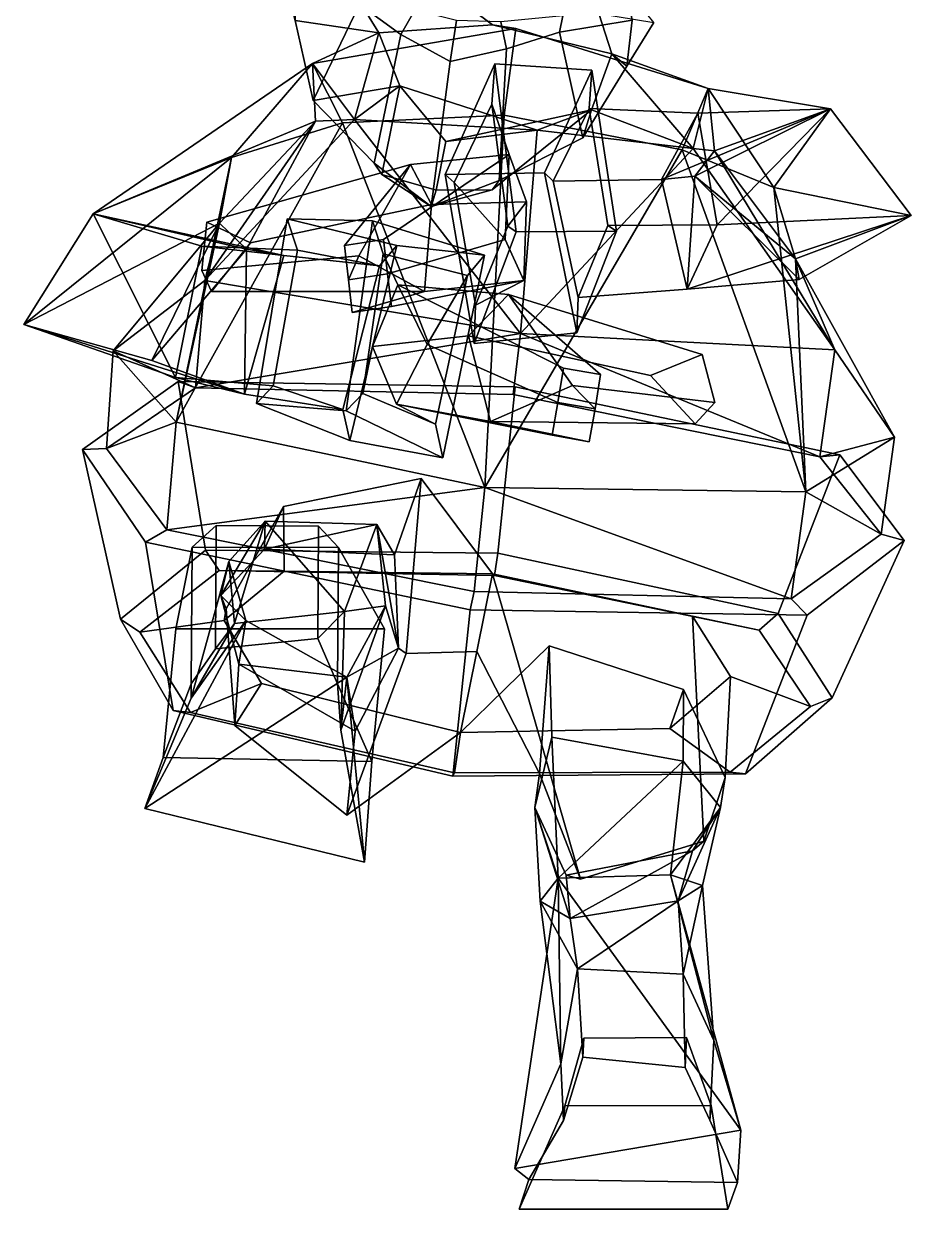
# Model space of a CAD drawing. Extents: x -148 to 138, y -224 to 356.
# Drawn here: x -148.2 to 137.6, y -223.7 to 157.9 of the extents above; entities that cross this region are included whole.
import ezdxf

# ---------------------------------------------------------------- set-up
doc = ezdxf.new("R2010")
doc.units = 0

msp = doc.modelspace()

# ---------------------------------------------------------------- linework, layer by layer
for points in [[(-60.81205, 158.90509, 17.06875), (-64.736313, 174.652954, 8.732889), (-44.58968, 172.403778, -23.645706), (-33.799324, 154.911133, 9.060024)], [(-40.082191, 164.041046, 63.047962), (-60.436687, 173.89386, 45.394432), (-60.81205, 158.90509, 17.06875), (-55.012844, 133.142517, 40.285561)], [(-33.799324, 154.911133, 9.060024), (-44.58968, 172.403778, -23.645706), (-4.036666, 162.558533, -32.054981), (2.703674, 157.522858, -9.695457)], [(-26.732872, 154.434692, 86.109535), (-22.292599, 162.254944, 81.962471), (-40.304497, 169.486786, 70.943665), (-40.082191, 164.041046, 63.047962)], [(45.651665, 169.486267, 43.263794), (25.435961, 160.429016, 73.296356), (24.305563, 155.169647, 65.352242), (47.75111, 158.987671, 49.266209)], [(46.0504, 144.181488, 20.893099), (54.656898, 158.202881, 13.005684), (45.651665, 169.486267, 43.263794), (47.75111, 158.987671, 49.266209)], [(-35.380375, 112.999847, 78.323006), (-26.732872, 154.434692, 86.109535), (-40.082191, 164.041046, 63.047962), (-55.012844, 133.142517, 40.285561)], [(-10.905525, 145.695557, 94.956917), (-8.857759, 158.878906, 88.492287), (-22.292599, 162.254944, 81.962471), (-26.732872, 154.434692, 86.109535)], [(41.234489, 148.178162, 9.288845), (2.703674, 157.522858, -9.695457), (-4.036666, 162.558533, -32.054981), (36.974548, 161.165771, -20.726723)], [(7.274107, 149.749146, 87.326561), (24.305563, 155.169647, 65.352242), (25.435961, 160.429016, 73.296356), (5.413315, 158.437622, 82.954002)], [(46.0504, 144.181488, 20.893099), (41.234489, 148.178162, 9.288845), (36.974548, 161.165771, -20.726723), (54.656898, 158.202881, 13.005684)], [(-55.012844, 133.142517, 40.285561), (-60.81205, 158.90509, 17.06875), (-33.799324, 154.911133, 9.060024), (-27.080132, 137.843109, 33.744133)], [(10.222634, 156.316589, -14.535347), (-55.264736, 145.060059, -14.073985), (-33.799324, 154.911133, 9.060024), (2.703674, 157.522858, -9.695457)], [(-10.905525, 145.695557, 94.956917), (7.274107, 149.749146, 87.326561), (5.413315, 158.437622, 82.954002), (-8.857759, 158.878906, 88.492287)], [(2.703674, 157.522858, -9.695457), (41.234489, 148.178162, 9.288845), (72.181007, 136.975403, -18.461613), (10.222634, 156.316589, -14.535347)], [(24.305563, 155.169647, 65.352242), (31.894648, 121.168335, 43.395767), (46.0504, 144.181488, 20.893099), (47.75111, 158.987671, 49.266209)], [(10.222634, 156.316589, -14.535347), (6.465333, 128.42395, -60.121853), (-45.526836, 125.962219, -53.141602), (-55.264736, 145.060059, -14.073985)], [(-55.264736, 145.060059, -14.073985), (-41.639805, 127.011719, 42.033531), (-33.799324, 154.911133, 9.060024)], [(-41.639805, 127.011719, 42.033531), (-27.080132, 137.843109, 33.744133), (-33.799324, 154.911133, 9.060024)], [(-16.987614, 99.043411, 85.2976), (-10.905525, 145.695557, 94.956917), (-26.732872, 154.434692, 86.109535), (-35.380375, 112.999847, 78.323006)], [(4.933279, 107.445374, 79.765732), (31.894648, 121.168335, 43.395767), (24.305563, 155.169647, 65.352242), (7.274107, 149.749146, 87.326561)], [(10.222634, 156.316589, -14.535347), (72.181007, 136.975403, -18.461613), (63.781525, 117.299011, -55.381123), (6.465333, 128.42395, -60.121853)], [(-16.987614, 99.043411, 85.2976), (4.933279, 107.445374, 79.765732), (7.274107, 149.749146, 87.326561), (-10.905525, 145.695557, 94.956917)], [(-54.267651, 126.492493, 24.697763), (-55.264736, 145.060059, -14.073985), (-125.854202, 96.620911, 77.531029)], [(-81.329613, 114.770782, -37.926846), (-125.854202, 96.620911, 77.531029), (-55.264736, 145.060059, -14.073985)], [(-81.329613, 114.770782, -37.926846), (-55.264736, 145.060059, -14.073985), (-45.526836, 125.962219, -53.141602)], [(-54.267651, 126.492493, 24.697763), (-41.639805, 127.011719, 42.033531), (-55.264736, 145.060059, -14.073985)], [(31.894648, 121.168335, 43.395767), (34.594418, 130.173157, 34.004799), (41.234489, 148.178162, 9.288845), (46.0504, 144.181488, 20.893099)], [(67.360474, 117.652344, 39.614044), (41.234489, 148.178162, 9.288845), (34.594418, 130.173157, 34.004799)], [(72.181007, 136.975403, -18.461613), (41.234489, 148.178162, 9.288845), (67.360474, 117.652344, 39.614044)], [(19.476866, 109.89151, 70.654015), (-12.462512, 109.38559, 79.422249), (3.468995, 144.923798, 141.137238), (34.756882, 142.939209, 132.976761)], [(-12.462512, 109.38559, 79.422249), (-9.641749, 106.799042, 90.729515), (2.539871, 131.957855, 137.098312), (3.468995, 144.923798, 141.137238)], [(10.372623, 90.849121, 171.013962), (3.468995, 144.923798, 141.137238), (2.539871, 131.957855, 137.098312), (7.657595, 92.756256, 160.117188)], [(10.372623, 90.849121, 171.013962), (42.685089, 91.052185, 163.742203), (34.756882, 142.939209, 132.976761), (3.468995, 144.923798, 141.137238)], [(19.476866, 109.89151, 70.654015), (34.756882, 142.939209, 132.976761), (33.850861, 130.579559, 129.044662), (22.345488, 107.220306, 82.152275)], [(42.685089, 91.052185, 163.742203), (39.927475, 92.948105, 152.67363), (33.850861, 130.579559, 129.044662), (34.756882, 142.939209, 132.976761)], [(-35.380375, 112.999847, 78.323006), (-55.012844, 133.142517, 40.285561), (-27.080132, 137.843109, 33.744133), (-32.888008, 109.33429, 62.840595)], [(17.104191, 123.589539, 44.000294), (-27.080132, 137.843109, 33.744133), (-41.639805, 127.011719, 42.033531)], [(-32.888008, 109.33429, 62.840595), (-27.080132, 137.843109, 33.744133), (-12.250611, 119.91507, 33.288296), (-15.356284, 104.241119, 59.72488)], [(-12.250611, 119.91507, 33.288296), (-27.080132, 137.843109, 33.744133), (17.104191, 123.589539, 44.000294)], [(93.406044, 105.130005, -37.973835), (63.781525, 117.299011, -55.381123), (72.181007, 136.975403, -18.461613)], [(74.276222, 116.976501, 21.945024), (72.181007, 136.975403, -18.461613), (67.360474, 117.652344, 39.614044)], [(74.276222, 116.976501, 21.945024), (111.56752, 130.482544, 89.08181), (72.181007, 136.975403, -18.461613)], [(93.406044, 105.130005, -37.973835), (72.181007, 136.975403, -18.461613), (111.56752, 130.482544, 89.08181)], [(2.636041, 104.439758, 64.111916), (-15.356284, 104.241119, 59.72488), (-12.250611, 119.91507, 33.288296), (34.594418, 130.173157, 34.004799)], [(-12.250611, 119.91507, 33.288296), (17.104191, 123.589539, 44.000294), (34.594418, 130.173157, 34.004799)], [(6.81936, 88.39032, 99.658928), (8.136822, 115.725189, 121.865112), (2.539871, 131.957855, 137.098312), (-9.641749, 106.799042, 90.729515)], [(13.679529, 100.543915, 146.449829), (7.657595, 92.756256, 160.117188), (2.539871, 131.957855, 137.098312), (8.136822, 115.725189, 121.865112)], [(4.933279, 107.445374, 79.765732), (2.636041, 104.439758, 64.111916), (34.594418, 130.173157, 34.004799), (31.894648, 121.168335, 43.395767)], [(17.104191, 123.589539, 44.000294), (67.360474, 117.652344, 39.614044), (34.594418, 130.173157, 34.004799)], [(68.835182, 129.03949, 120.046204), (57.230221, 107.679688, 72.798065), (22.345488, 107.220306, 82.152275), (33.850861, 130.579559, 129.044662)], [(39.927475, 92.948105, 152.67363), (75.120461, 93.157272, 144.555801), (68.835182, 129.03949, 120.046204), (33.850861, 130.579559, 129.044662)], [(57.230221, 107.679688, 72.798065), (111.56752, 130.482544, 89.08181), (67.901772, 108.758789, 68.589378)], [(57.230221, 107.679688, 72.798065), (68.835182, 129.03949, 120.046204), (111.56752, 130.482544, 89.08181)], [(74.276222, 116.976501, 21.945024), (67.901772, 108.758789, 68.589378), (111.56752, 130.482544, 89.08181)], [(75.120461, 93.157272, 144.555801), (111.56752, 130.482544, 89.08181), (68.835182, 129.03949, 120.046204)], [(75.120461, 93.157272, 144.555801), (137.625641, 96.100021, 95.017036), (111.56752, 130.482544, 89.08181)], [(93.406044, 105.130005, -37.973835), (111.56752, 130.482544, 89.08181), (137.625641, 96.100021, 95.017036)], [(-54.267651, 126.492493, 24.697763), (-125.854202, 96.620911, 77.531029), (-76.4161, 85.351746, 62.057743)], [(-99.091904, 29.647186, -64.675209), (-45.526836, 125.962219, -53.141602), (0.284783, 8.6203, -100.45092)], [(-99.091904, 29.647186, -64.675209), (-81.329613, 114.770782, -37.926846), (-45.526836, 125.962219, -53.141602)], [(11.824178, 58.180252, 112.064293), (-41.639805, 127.011719, 42.033531), (-89.852264, 75.245407, 82.604057)], [(-89.852264, 75.245407, 82.604057), (-41.639805, 127.011719, 42.033531), (-54.267651, 126.492493, 24.697763)], [(-89.852264, 75.245407, 82.604057), (-54.267651, 126.492493, 24.697763), (-85.160805, 93.704803, -3.899301)], [(-85.160805, 93.704803, -3.899301), (-54.267651, 126.492493, 24.697763), (-76.4161, 85.351746, 62.057743)], [(0.284783, 8.6203, -100.45092), (-45.526836, 125.962219, -53.141602), (6.465333, 128.42395, -60.121853)], [(11.824178, 58.180252, 112.064293), (17.104191, 123.589539, 44.000294), (-41.639805, 127.011719, 42.033531)], [(0.284783, 8.6203, -100.45092), (6.465333, 128.42395, -60.121853), (63.781525, 117.299011, -55.381123)], [(11.824178, 58.180252, 112.064293), (67.360474, 117.652344, 39.614044), (17.104191, 123.589539, 44.000294)], [(-81.329613, 114.770782, -37.926846), (-148.21788, 61.094925, 65.658386), (-125.854202, 96.620911, 77.531029)], [(-85.160805, 93.704803, -3.899301), (-148.21788, 61.094925, 65.658386), (-81.329613, 114.770782, -37.926846)], [(-99.091904, 29.647186, -64.675209), (-85.160805, 93.704803, -3.899301), (-81.329613, 114.770782, -37.926846)], [(-44.930317, 86.455414, 82.648544), (-23.650269, 112.568115, 131.390884), (8.136822, 115.725189, 121.865112), (-32.359127, 88.38829, 80.262932)], [(-31.06559, 77.350861, 82.64518), (-32.359127, 88.38829, 80.262932), (8.136822, 115.725189, 121.865112), (6.81936, 88.39032, 99.658928)], [(-16.883066, 99.632507, 164.652557), (13.679529, 100.543915, 146.449829), (8.136822, 115.725189, 121.865112), (-23.650269, 112.568115, 131.390884)], [(103.709641, 7.252228, -70.464508), (0.284783, 8.6203, -100.45092), (63.781525, 117.299011, -55.381123)], [(11.824178, 58.180252, 112.064293), (112.949287, 52.850464, 76.814758), (67.360474, 117.652344, 39.614044)], [(103.709641, 7.252228, -70.464508), (63.781525, 117.299011, -55.381123), (93.406044, 105.130005, -37.973835)], [(112.949287, 52.850464, 76.814758), (74.276222, 116.976501, 21.945024), (67.360474, 117.652344, 39.614044)], [(100.296761, 82.236572, -2.324356), (67.901772, 108.758789, 68.589378), (74.276222, 116.976501, 21.945024)], [(112.949287, 52.850464, 76.814758), (100.296761, 82.236572, -2.324356), (74.276222, 116.976501, 21.945024)], [(-90.808563, 78.405548, 127.465683), (-89.277107, 93.957581, 142.233246), (-23.650269, 112.568115, 131.390884), (-40.322571, 83.127716, 106.733299)], [(-75.194992, 87.301117, 157.495621), (-16.883066, 99.632507, 164.652557), (-23.650269, 112.568115, 131.390884), (-89.277107, 93.957581, 142.233246)], [(-43.672359, 75.384247, 84.91497), (-40.322571, 83.127716, 106.733299), (-23.650269, 112.568115, 131.390884), (-44.930317, 86.455414, 82.648544)], [(-16.987614, 99.043411, 85.2976), (-35.380375, 112.999847, 78.323006), (-32.888008, 109.33429, 62.840595)], [(-16.987614, 99.043411, 85.2976), (-32.888008, 109.33429, 62.840595), (-15.356284, 104.241119, 59.72488)], [(-16.987614, 99.043411, 85.2976), (2.636041, 104.439758, 64.111916), (4.933279, 107.445374, 79.765732)], [(29.943827, 58.380386, 111.657761), (-3.191011, 54.947479, 119.270439), (-12.462512, 109.38559, 79.422249), (19.476866, 109.89151, 70.654015)], [(-3.191011, 54.947479, 119.270439), (-2.757618, 67.261322, 121.297096), (-9.641749, 106.799042, 90.729515), (-12.462512, 109.38559, 79.422249)], [(29.943827, 58.380386, 111.657761), (19.476866, 109.89151, 70.654015), (22.345488, 107.220306, 82.152275), (30.341619, 69.783707, 113.520271)], [(57.230221, 107.679688, 72.798065), (65.486046, 72.461975, 105.262947), (30.341619, 69.783707, 113.520271), (22.345488, 107.220306, 82.152275)], [(65.486046, 72.461975, 105.262947), (57.230221, 107.679688, 72.798065), (67.901772, 108.758789, 68.589378)], [(65.486046, 72.461975, 105.262947), (67.901772, 108.758789, 68.589378), (101.55526, 75.516266, 77.738365)], [(101.55526, 75.516266, 77.738365), (67.901772, 108.758789, 68.589378), (100.296761, 82.236572, -2.324356)], [(-16.987614, 99.043411, 85.2976), (-15.356284, 104.241119, 59.72488), (2.636041, 104.439758, 64.111916)], [(12.863296, 75.168655, 129.024673), (6.81936, 88.39032, 99.658928), (-9.641749, 106.799042, 90.729515), (-2.757618, 67.261322, 121.297096)], [(103.709641, 7.252228, -70.464508), (93.406044, 105.130005, -37.973835), (100.296761, 82.236572, -2.324356)], [(100.296761, 82.236572, -2.324356), (93.406044, 105.130005, -37.973835), (137.625641, 96.100021, 95.017036)], [(-87.715797, 71.712738, 145.349365), (-19.1817, 71.717499, 137.484634), (-16.883066, 99.632507, 164.652557), (-75.194992, 87.301117, 157.495621)], [(-19.1817, 71.717499, 137.484634), (12.863296, 75.168655, 129.024673), (13.679529, 100.543915, 146.449829), (-16.883066, 99.632507, 164.652557)], [(12.863296, 75.168655, 129.024673), (-2.757618, 67.261322, 121.297096), (7.657595, 92.756256, 160.117188), (13.679529, 100.543915, 146.449829)], [(-99.322441, 43.949646, 124.059807), (-125.854202, 96.620911, 77.531029), (-148.21788, 61.094925, 65.658386)], [(-64.442421, 83.217361, 70.008278), (-76.4161, 85.351746, 62.057743), (-125.854202, 96.620911, 77.531029)], [(-64.442421, 83.217361, 70.008278), (-125.854202, 96.620911, 77.531029), (-90.824631, 86.270599, 116.029579)], [(-99.322441, 43.949646, 124.059807), (-90.824631, 86.270599, 116.029579), (-125.854202, 96.620911, 77.531029)], [(65.486046, 72.461975, 105.262947), (101.55526, 75.516266, 77.738365), (137.625641, 96.100021, 95.017036)], [(65.486046, 72.461975, 105.262947), (137.625641, 96.100021, 95.017036), (75.120461, 93.157272, 144.555801)], [(101.55526, 75.516266, 77.738365), (100.296761, 82.236572, -2.324356), (137.625641, 96.100021, 95.017036)], [(-106.981339, 49.431198, 51.700264), (-148.21788, 61.094925, 65.658386), (-85.160805, 93.704803, -3.899301)], [(-89.852264, 75.245407, 82.604057), (-85.160805, 93.704803, -3.899301), (-119.431511, 52.599152, 1.437568)], [(-119.431511, 52.599152, 1.437568), (-85.160805, 93.704803, -3.899301), (-99.091904, 29.647186, -64.675209)], [(-106.981339, 49.431198, 51.700264), (-85.160805, 93.704803, -3.899301), (-76.4161, 85.351746, 62.057743)], [(-87.715797, 71.712738, 145.349365), (-75.194992, 87.301117, 157.495621), (-89.277107, 93.957581, 142.233246), (-90.808563, 78.405548, 127.465683)], [(-44.367317, 33.216812, 166.040588), (-35.930374, 94.457001, 159.497772), (-63.381748, 95.104141, 142.308624), (-73.292259, 35.580734, 150.078903)], [(-73.292259, 35.580734, 150.078903), (-63.381748, 95.104141, 142.308624), (-60.017189, 84.957016, 134.908737), (-67.874008, 41.31601, 141.625412)], [(-28.043924, 86.521027, 79.960205), (-63.381748, 95.104141, 142.308624), (-35.930374, 94.457001, 159.497772), (0.153613, 83.338196, 97.049095)], [(-28.043924, 86.521027, 79.960205), (-33.594971, 79.907135, 88.505188), (-60.017189, 84.957016, 134.908737), (-63.381748, 95.104141, 142.308624)], [(-44.367317, 33.216812, 166.040588), (-39.037666, 38.901062, 157.731995), (-32.444511, 83.781281, 151.805603), (-35.930374, 94.457001, 159.497772)], [(0.153613, 83.338196, 97.049095), (-35.930374, 94.457001, 159.497772), (-32.444511, 83.781281, 151.805603), (-5.30969, 76.871796, 105.465714)], [(-3.191011, 54.947479, 119.270439), (10.372623, 90.849121, 171.013962), (7.657595, 92.756256, 160.117188), (-2.757618, 67.261322, 121.297096)], [(29.943827, 58.380386, 111.657761), (30.341619, 69.783707, 113.520271), (39.927475, 92.948105, 152.67363), (42.685089, 91.052185, 163.742203)], [(65.486046, 72.461975, 105.262947), (75.120461, 93.157272, 144.555801), (39.927475, 92.948105, 152.67363), (30.341619, 69.783707, 113.520271)], [(-43.672359, 75.384247, 84.91497), (-44.930317, 86.455414, 82.648544), (-32.359127, 88.38829, 80.262932), (-31.06559, 77.350861, 82.64518)], [(-29.792488, 66.816498, 85.462929), (-31.06559, 77.350861, 82.64518), (6.81936, 88.39032, 99.658928), (12.863296, 75.168655, 129.024673)], [(29.943827, 58.380386, 111.657761), (42.685089, 91.052185, 163.742203), (10.372623, 90.849121, 171.013962), (-3.191011, 54.947479, 119.270439)], [(-77.058388, 38.669479, 84.798149), (-106.981339, 49.431198, 51.700264), (-76.4161, 85.351746, 62.057743)], [(-67.874008, 41.31601, 141.625412), (-60.017189, 84.957016, 134.908737), (-90.824631, 86.270599, 116.029579), (-99.322441, 43.949646, 124.059807)], [(-90.824631, 86.270599, 116.029579), (-60.017189, 84.957016, 134.908737), (-33.594971, 79.907135, 88.505188), (-64.442421, 83.217361, 70.008278)], [(-77.058388, 38.669479, 84.798149), (-76.4161, 85.351746, 62.057743), (-64.442421, 83.217361, 70.008278)], [(-43.201488, 23.683502, 96.268333), (-45.408134, 33.677551, 101.645386), (-33.594971, 79.907135, 88.505188), (-28.043924, 86.521027, 79.960205)], [(-43.201488, 23.683502, 96.268333), (-28.043924, 86.521027, 79.960205), (0.153613, 83.338196, 97.049095), (-13.209048, 18.189606, 111.693184)], [(-87.715797, 71.712738, 145.349365), (-90.808563, 78.405548, 127.465683), (-40.322571, 83.127716, 106.733299), (-19.1817, 71.717499, 137.484634)], [(-64.442421, 83.217361, 70.008278), (-33.594971, 79.907135, 88.505188), (-45.408134, 33.677551, 101.645386), (-77.058388, 38.669479, 84.798149)], [(-42.403797, 64.874878, 87.844887), (-19.1817, 71.717499, 137.484634), (-40.322571, 83.127716, 106.733299), (-43.672359, 75.384247, 84.91497)], [(-35.912964, 53.942429, 146.038406), (-27.719994, 73.771011, 129.085693), (-32.444511, 83.781281, 151.805603), (-39.037666, 38.901062, 157.731995)], [(-18.255253, 54.644943, 104.422066), (-5.30969, 76.871796, 105.465714), (-32.444511, 83.781281, 151.805603), (-27.719994, 73.771011, 129.085693)], [(-13.209048, 18.189606, 111.693184), (0.153613, 83.338196, 97.049095), (-5.30969, 76.871796, 105.465714), (-15.599743, 28.976135, 117.512253)], [(112.949287, 52.850464, 76.814758), (132.256943, 24.805725, -5.747291), (100.296761, 82.236572, -2.324356)], [(132.256943, 24.805725, -5.747291), (103.709641, 7.252228, -70.464508), (100.296761, 82.236572, -2.324356)], [(-42.403797, 64.874878, 87.844887), (-43.672359, 75.384247, 84.91497), (-31.06559, 77.350861, 82.64518), (-29.792488, 66.816498, 85.462929)], [(-28.160528, 35.397552, 125.828049), (-15.599743, 28.976135, 117.512253), (-5.30969, 76.871796, 105.465714), (-18.255253, 54.644943, 104.422066)], [(-92.84549, 40.672455, 79.389839), (-89.852264, 75.245407, 82.604057), (-119.431511, 52.599152, 1.437568)], [(-92.84549, 40.672455, 79.389839), (11.824178, 58.180252, 112.064293), (-89.852264, 75.245407, 82.604057)], [(-42.403797, 64.874878, 87.844887), (-29.792488, 66.816498, 85.462929), (12.863296, 75.168655, 129.024673), (-19.1817, 71.717499, 137.484634)], [(-4.936182, 57.423035, 169.70842), (7.853848, 70.686615, 138.40416), (-27.719994, 73.771011, 129.085693), (-35.912964, 53.942429, 146.038406)], [(23.799198, 35.976944, 91.368347), (-18.255253, 54.644943, 104.422066), (-27.719994, 73.771011, 129.085693), (25.573734, 47.029922, 89.404762)], [(37.488247, 44.962585, 94.012672), (25.573734, 47.029922, 89.404762), (-27.719994, 73.771011, 129.085693), (7.853848, 70.686615, 138.40416)], [(53.626022, 44.680206, 173.121704), (70.292648, 51.393723, 160.764221), (7.853848, 70.686615, 138.40416), (-4.936182, 57.423035, 169.70842)], [(74.389755, 36.002045, 146.321167), (28.552177, 41.394287, 116.811668), (7.853848, 70.686615, 138.40416), (70.292648, 51.393723, 160.764221)], [(35.769554, 33.876907, 95.868408), (37.488247, 44.962585, 94.012672), (7.853848, 70.686615, 138.40416), (28.552177, 41.394287, 116.811668)], [(-77.058388, 38.669479, 84.798149), (-99.322441, 43.949646, 124.059807), (-148.21788, 61.094925, 65.658386)], [(-77.058388, 38.669479, 84.798149), (-148.21788, 61.094925, 65.658386), (-106.981339, 49.431198, 51.700264)], [(-92.84549, 40.672455, 79.389839), (9.462008, 38.539276, 105.294434), (11.824178, 58.180252, 112.064293)], [(2.09552, 29.807373, 143.052124), (-4.936182, 57.423035, 169.70842), (-35.912964, 53.942429, 146.038406), (-28.160528, 35.397552, 125.828049)], [(68.051193, 29.128235, 163.255081), (53.626022, 44.680206, 173.121704), (-4.936182, 57.423035, 169.70842), (2.09552, 29.807373, 143.052124)], [(108.146896, 18.47728, 73.652184), (11.824178, 58.180252, 112.064293), (9.462008, 38.539276, 105.294434)], [(108.146896, 18.47728, 73.652184), (112.949287, 52.850464, 76.814758), (11.824178, 58.180252, 112.064293)], [(-28.160528, 35.397552, 125.828049), (-35.912964, 53.942429, 146.038406), (-39.037666, 38.901062, 157.731995), (-15.599743, 28.976135, 117.512253)], [(21.968641, 25.421738, 93.770378), (-28.160528, 35.397552, 125.828049), (-18.255253, 54.644943, 104.422066), (23.799198, 35.976944, 91.368347)], [(-92.84549, 40.672455, 79.389839), (-119.431511, 52.599152, 1.437568), (-121.583298, 21.11554, 8.270838)], [(-121.583298, 21.11554, 8.270838), (-119.431511, 52.599152, 1.437568), (-99.091904, 29.647186, -64.675209)], [(68.051193, 29.128235, 163.255081), (74.389755, 36.002045, 146.321167), (70.292648, 51.393723, 160.764221), (53.626022, 44.680206, 173.121704)], [(108.146896, 18.47728, 73.652184), (132.256943, 24.805725, -5.747291), (112.949287, 52.850464, 76.814758)], [(35.769554, 33.876907, 95.868408), (23.799198, 35.976944, 91.368347), (25.573734, 47.029922, 89.404762), (37.488247, 44.962585, 94.012672)], [(-98.52256, 42.685165, 87.834763), (-129.280075, 20.806732, 8.720204), (-117.070946, -33.805069, 18.927929), (-89.67189, -11.555771, 98.138359)], [(-129.280075, 20.806732, 8.720204), (-98.52256, 42.685165, 87.834763), (-92.84549, 40.672455, 79.389839), (-121.583298, 21.11554, 8.270838)], [(-77.058388, 38.669479, 84.798149), (-45.408134, 33.677551, 101.645386), (-67.874008, 41.31601, 141.625412), (-99.322441, 43.949646, 124.059807)], [(4.473075, -12.564133, 128.215073), (10.080184, 41.031052, 117.31031), (-98.52256, 42.685165, 87.834763), (-89.67189, -11.555771, 98.138359)], [(10.080184, 41.031052, 117.31031), (9.462008, 38.539276, 105.294434), (-92.84549, 40.672455, 79.389839), (-98.52256, 42.685165, 87.834763)], [(-43.201488, 23.683502, 96.268333), (-73.292259, 35.580734, 150.078903), (-67.874008, 41.31601, 141.625412), (-45.408134, 33.677551, 101.645386)], [(-13.209048, 18.189606, 111.693184), (-15.599743, 28.976135, 117.512253), (-39.037666, 38.901062, 157.731995), (-44.367317, 33.216812, 166.040588)], [(68.051193, 29.128235, 163.255081), (2.09552, 29.807373, 143.052124), (28.552177, 41.394287, 116.811668), (74.389755, 36.002045, 146.321167)], [(33.923214, 23.345322, 98.381874), (35.769554, 33.876907, 95.868408), (28.552177, 41.394287, 116.811668), (2.09552, 29.807373, 143.052124)], [(4.473075, -12.564133, 128.215073), (94.724709, -31.918304, 92.874458), (114.592918, 19.15126, 81.75103), (10.080184, 41.031052, 117.31031)], [(10.080184, 41.031052, 117.31031), (114.592918, 19.15126, 81.75103), (108.146896, 18.47728, 73.652184), (9.462008, 38.539276, 105.294434)], [(-43.201488, 23.683502, 96.268333), (-13.209048, 18.189606, 111.693184), (-44.367317, 33.216812, 166.040588), (-73.292259, 35.580734, 150.078903)], [(33.923214, 23.345322, 98.381874), (2.09552, 29.807373, 143.052124), (-28.160528, 35.397552, 125.828049), (21.968641, 25.421738, 93.770378)], [(33.923214, 23.345322, 98.381874), (21.968641, 25.421738, 93.770378), (23.799198, 35.976944, 91.368347), (35.769554, 33.876907, 95.868408)], [(-121.583298, 21.11554, 8.270838), (-99.091904, 29.647186, -64.675209), (-102.105949, -5.028488, -68.221191)], [(-102.105949, -5.028488, -68.221191), (-99.091904, 29.647186, -64.675209), (0.284783, 8.6203, -100.45092)], [(127.87455, -6.43158, 1.149655), (103.709641, 7.252228, -70.464508), (132.256943, 24.805725, -5.747291)], [(108.146896, 18.47728, 73.652184), (127.87455, -6.43158, 1.149655), (132.256943, 24.805725, -5.747291)], [(-108.986877, -8.956894, -78.965691), (-129.280075, 20.806732, 8.720204), (-121.583298, 21.11554, 8.270838), (-102.105949, -5.028488, -68.221191)], [(-117.070946, -33.805069, 18.927929), (-129.280075, 20.806732, 8.720204), (-108.986877, -8.956894, -78.965691), (-100.1362, -63.197838, -68.662094)], [(114.592918, 19.15126, 81.75103), (94.724709, -31.918304, 92.874458), (112.104958, -59.112488, 12.38573), (135.331635, -8.413788, 1.16643)], [(135.331635, -8.413788, 1.16643), (127.87455, -6.43158, 1.149655), (108.146896, 18.47728, 73.652184), (114.592918, 19.15126, 81.75103)], [(-28.795582, -13.066498, 33.139469), (-20.192467, 11.545563, 41.304447), (-64.576241, 2.500092, 26.696873), (-70.694588, -11.297058, 23.440512)], [(2.805241, -19.229919, 95.575684), (-64.312859, -18.330597, 73.924141), (-64.576241, 2.500092, 26.696873), (-20.192467, 11.545563, 41.304447)], [(-28.795582, -13.066498, 33.139469), (-27.53264, -43.076035, 27.952747), (-25.087294, -44.794052, 18.770924), (-20.192467, 11.545563, 41.304447)], [(-2.26085, -44.231415, 14.822531), (2.805241, -19.229919, 95.575684), (-20.192467, 11.545563, 41.304447), (-25.087294, -44.794052, 18.770924)], [(-102.105949, -5.028488, -68.221191), (0.284783, 8.6203, -100.45092), (-3.173361, -24.850754, -99.964165)], [(98.886436, -27.223656, -73.958847), (-3.173361, -24.850754, -99.964165), (0.284783, 8.6203, -100.45092)], [(98.886436, -27.223656, -73.958847), (0.284783, 8.6203, -100.45092), (103.709641, 7.252228, -70.464508)], [(127.87455, -6.43158, 1.149655), (98.886436, -27.223656, -73.958847), (103.709641, 7.252228, -70.464508)], [(-70.694588, -11.297058, 23.440512), (-64.576241, 2.500092, 26.696873), (-82.974091, -30.482811, 11.258276), (-84.696541, -26.204987, 17.364422)], [(-64.312859, -18.330597, 73.924141), (-83.667595, -34.249252, 17.331354), (-82.974091, -30.482811, 11.258276), (-64.576241, 2.500092, 26.696873)], [(-93.976753, -10.578583, 156.661377), (-86.241493, -3.665588, 132.18808), (-86.467224, -43.302292, 106.653862), (-94.291756, -54.555847, 119.621422)], [(-46.83746, -10.682098, 156.437317), (-53.252201, -3.883072, 132.146591), (-86.241493, -3.665588, 132.18808), (-93.976753, -10.578583, 156.661377)], [(-53.252201, -3.883072, 132.146591), (-53.478695, -40.022011, 105.266869), (-86.467224, -43.302292, 106.653862), (-86.241493, -3.665588, 132.18808)], [(-70.442642, -2.222092, 50.54015), (-70.694588, -11.297058, 23.440512), (-84.696541, -26.204987, 17.364422)], [(-70.442642, -2.222092, 50.54015), (-84.696541, -26.204987, 17.364422), (-82.121284, -15.234009, 42.952164)], [(-80.324554, -35.19574, 66.955505), (-70.442642, -2.222092, 50.54015), (-82.121284, -15.234009, 42.952164)], [(-80.324554, -35.19574, 66.955505), (-44.914165, -31.308899, 73.021294), (-70.442642, -2.222092, 50.54015)], [(-34.500179, -3.307144, 59.39576), (-70.694588, -11.297058, 23.440512), (-70.442642, -2.222092, 50.54015)], [(-34.500179, -3.307144, 59.39576), (-28.795582, -13.066498, 33.139469), (-70.694588, -11.297058, 23.440512)], [(-44.914165, -31.308899, 73.021294), (-34.500179, -3.307144, 59.39576), (-70.442642, -2.222092, 50.54015)], [(-44.914165, -31.308899, 73.021294), (-31.686399, -29.496986, 50.887867), (-34.500179, -3.307144, 59.39576)], [(-34.500179, -3.307144, 59.39576), (-31.686399, -29.496986, 50.887867), (-27.53264, -43.076035, 27.952747)], [(-34.500179, -3.307144, 59.39576), (-27.53264, -43.076035, 27.952747), (-28.795582, -13.066498, 33.139469)], [(-108.986877, -8.956894, -78.965691), (-102.105949, -5.028488, -68.221191), (-3.173361, -24.850754, -99.964165), (-4.458591, -30.747314, -114.544441)], [(-46.83746, -10.682098, 156.437317), (-47.151939, -54.576553, 119.576607), (-53.478695, -40.022011, 105.266869), (-53.252201, -3.883072, 132.146591)], [(104.128601, -32.490799, -85.049423), (98.886436, -27.223656, -73.958847), (127.87455, -6.43158, 1.149655), (135.331635, -8.413788, 1.16643)], [(-100.1362, -63.197838, -68.662094), (-108.986877, -8.956894, -78.965691), (-4.458591, -30.747314, -114.544441), (-10.072322, -84.346596, -103.637573)], [(-99.211632, -36.856773, 177.586609), (-93.976753, -10.578583, 156.661377), (-94.291756, -54.555847, 119.621422), (-103.274033, -78.308884, 121.472969)], [(-32.029388, -36.859238, 177.151947), (-46.83746, -10.682098, 156.437317), (-93.976753, -10.578583, 156.661377), (-99.211632, -36.856773, 177.586609)], [(-32.029388, -36.859238, 177.151947), (-36.09462, -79.636948, 117.977478), (-47.151939, -54.576553, 119.576607), (-46.83746, -10.682098, 156.437317)], [(112.104958, -59.112488, 12.38573), (84.260391, -83.560371, -73.925995), (104.128601, -32.490799, -85.049423), (135.331635, -8.413788, 1.16643)], [(-89.67189, -11.555771, 98.138359), (-117.070946, -33.805069, 18.927929), (-110.845856, -38.007378, 19.446836), (-85.268829, -18.101425, 90.656067)], [(-94.322899, -59.258675, 68.553497), (-80.324554, -35.19574, 66.955505), (-82.121284, -15.234009, 42.952164)], [(-94.322899, -59.258675, 68.553497), (-82.121284, -15.234009, 42.952164), (-76.710175, -34.17334, 37.667427)], [(4.473075, -12.564133, 128.215073), (-89.67189, -11.555771, 98.138359), (-85.268829, -18.101425, 90.656067), (3.367282, -19.716782, 117.147514)], [(-82.121284, -15.234009, 42.952164), (-84.696541, -26.204987, 17.364422), (-76.710175, -34.17334, 37.667427)], [(4.473075, -12.564133, 128.215073), (3.367282, -19.716782, 117.147514), (88.585945, -37.299843, 85.6931), (94.724709, -31.918304, 92.874458)], [(-85.268829, -18.101425, 90.656067), (-110.845856, -38.007378, 19.446836), (-83.667595, -34.249252, 17.331354), (-64.312859, -18.330597, 73.924141)], [(3.367282, -19.716782, 117.147514), (-85.268829, -18.101425, 90.656067), (-64.312859, -18.330597, 73.924141), (2.805241, -19.229919, 95.575684)], [(17.873144, -83.416718, 7.273478), (31.059267, -117.449409, 49.759048), (2.805241, -19.229919, 95.575684), (-2.26085, -44.231415, 14.822531)], [(2.805241, -19.229919, 95.575684), (31.059267, -117.449409, 49.759048), (70.824989, -105.218491, 29.50234), (67.175255, -32.850555, 70.170601)], [(3.367282, -19.716782, 117.147514), (2.805241, -19.229919, 95.575684), (67.175255, -32.850555, 70.170601), (88.585945, -37.299843, 85.6931)], [(-84.696541, -26.204987, 17.364422), (-82.974091, -30.482811, 11.258276), (-80.180504, -67.996124, -8.189947), (-78.933563, -48.223495, 14.715725)], [(-76.710175, -34.17334, 37.667427), (-84.696541, -26.204987, 17.364422), (-78.933563, -48.223495, 14.715725)], [(104.128601, -32.490799, -85.049423), (-4.458591, -30.747314, -114.544441), (-3.173361, -24.850754, -99.964165), (98.886436, -27.223656, -73.958847)], [(-83.667595, -34.249252, 17.331354), (-71.63031, -54.44265, -42.715416), (-80.180504, -67.996124, -8.189947), (-82.974091, -30.482811, 11.258276)], [(-46.054642, -69.531189, 73.482224), (-31.686399, -29.496986, 50.887867), (-44.914165, -31.308899, 73.021294)], [(-46.054642, -69.531189, 73.482224), (-44.142544, -52.462921, 39.591572), (-31.686399, -29.496986, 50.887867)], [(-31.686399, -29.496986, 50.887867), (-44.142544, -52.462921, 39.591572), (-27.53264, -43.076035, 27.952747)], [(-117.070946, -33.805069, 18.927929), (-100.1362, -63.197838, -68.662094), (-94.529282, -63.802361, -56.95496), (-110.845856, -38.007378, 19.446836)], [(-110.845856, -38.007378, 19.446836), (-94.529282, -63.802361, -56.95496), (-71.63031, -54.44265, -42.715416), (-83.667595, -34.249252, 17.331354)], [(-109.198647, -94.748154, 68.048828), (-94.322899, -59.258675, 68.553497), (-76.710175, -34.17334, 37.667427)], [(-109.198647, -94.748154, 68.048828), (-76.710175, -34.17334, 37.667427), (-44.142544, -52.462921, 39.591572)], [(-44.914165, -31.308899, 73.021294), (-80.324554, -35.19574, 66.955505), (-86.467224, -43.302292, 106.653862), (-53.478695, -40.022011, 105.266869)], [(-76.710175, -34.17334, 37.667427), (-78.933563, -48.223495, 14.715725), (-44.142544, -52.462921, 39.591572)], [(-46.054642, -69.531189, 73.482224), (-44.914165, -31.308899, 73.021294), (-53.478695, -40.022011, 105.266869), (-47.151939, -54.576553, 119.576607)], [(84.260391, -83.560371, -73.925995), (-10.072322, -84.346596, -103.637573), (-4.458591, -30.747314, -114.544441), (104.128601, -32.490799, -85.049423)], [(67.175255, -32.850555, 70.170601), (70.824989, -105.218491, 29.50234), (77.68396, -84.72216, -0.567202), (79.372719, -52.253448, 12.677104)], [(88.585945, -37.299843, 85.6931), (67.175255, -32.850555, 70.170601), (79.372719, -52.253448, 12.677104), (105.152802, -61.859665, 13.280802)], [(94.724709, -31.918304, 92.874458), (88.585945, -37.299843, 85.6931), (105.152802, -61.859665, 13.280802), (112.104958, -59.112488, 12.38573)], [(-99.211632, -36.856773, 177.586609), (-103.274033, -78.308884, 121.472969), (-36.09462, -79.636948, 117.977478), (-32.029388, -36.859238, 177.151947)], [(-94.322899, -59.258675, 68.553497), (-94.291756, -54.555847, 119.621422), (-86.467224, -43.302292, 106.653862), (-80.324554, -35.19574, 66.955505)], [(-27.53264, -43.076035, 27.952747), (-41.470936, -69.876396, 19.716722), (-44.199032, -96.910141, -12.367578), (-25.087294, -44.794052, 18.770924)], [(-7.529957, -70.234795, -69.166679), (-2.26085, -44.231415, 14.822531), (-25.087294, -44.794052, 18.770924), (-44.199032, -96.910141, -12.367578)], [(-44.142544, -52.462921, 39.591572), (-41.470936, -69.876396, 19.716722), (-27.53264, -43.076035, 27.952747)], [(59.857811, -68.962608, -46.46896), (64.315773, -56.423538, -25.521194), (21.045092, -42.380234, -34.892548), (-7.529957, -70.234795, -69.166679)], [(17.873144, -83.416718, 7.273478), (-2.26085, -44.231415, 14.822531), (-7.529957, -70.234795, -69.166679), (21.045092, -42.380234, -34.892548)], [(16.414154, -94.433304, -4.423396), (17.873144, -83.416718, 7.273478), (21.045092, -42.380234, -34.892548), (21.887526, -71.77272, -22.234442)], [(64.162376, -79.52076, -23.054813), (21.887526, -71.77272, -22.234442), (21.045092, -42.380234, -34.892548), (64.315773, -56.423538, -25.521194)], [(-78.933563, -48.223495, 14.715725), (-80.180504, -67.996124, -8.189947), (-44.199032, -96.910141, -12.367578), (-41.470936, -69.876396, 19.716722)], [(-44.142544, -52.462921, 39.591572), (-78.933563, -48.223495, 14.715725), (-41.470936, -69.876396, 19.716722)], [(-38.441032, -112.013954, 74.833549), (-109.198647, -94.748154, 68.048828), (-44.142544, -52.462921, 39.591572)], [(-38.441032, -112.013954, 74.833549), (-44.142544, -52.462921, 39.591572), (-46.054642, -69.531189, 73.482224)], [(79.372719, -52.253448, 12.677104), (77.68396, -84.72216, -0.567202), (64.315773, -56.423538, -25.521194), (59.857811, -68.962608, -46.46896)], [(105.152802, -61.859665, 13.280802), (79.372719, -52.253448, 12.677104), (59.857811, -68.962608, -46.46896), (79.325493, -83.000778, -61.917931)], [(-109.198647, -94.748154, 68.048828), (-103.274033, -78.308884, 121.472969), (-94.291756, -54.555847, 119.621422), (-94.322899, -59.258675, 68.553497)], [(-94.529282, -63.802361, -56.95496), (-9.504751, -83.241089, -88.031807), (-7.529957, -70.234795, -69.166679), (-71.63031, -54.44265, -42.715416)], [(-71.63031, -54.44265, -42.715416), (-7.529957, -70.234795, -69.166679), (-44.199032, -96.910141, -12.367578), (-80.180504, -67.996124, -8.189947)], [(-38.441032, -112.013954, 74.833549), (-46.054642, -69.531189, 73.482224), (-47.151939, -54.576553, 119.576607), (-36.09462, -79.636948, 117.977478)], [(76.163803, -94.40715, -13.79565), (64.162376, -79.52076, -23.054813), (64.315773, -56.423538, -25.521194), (77.68396, -84.72216, -0.567202)], [(112.104958, -59.112488, 12.38573), (105.152802, -61.859665, 13.280802), (79.325493, -83.000778, -61.917931), (84.260391, -83.560371, -73.925995)], [(-100.1362, -63.197838, -68.662094), (-10.072322, -84.346596, -103.637573), (-9.504751, -83.241089, -88.031807), (-94.529282, -63.802361, -56.95496)], [(79.325493, -83.000778, -61.917931), (59.857811, -68.962608, -46.46896), (-7.529957, -70.234795, -69.166679), (-9.504751, -83.241089, -88.031807)], [(23.94743, -117.101601, -33.486546), (16.414154, -94.433304, -4.423396), (21.887526, -71.77272, -22.234442)], [(23.94743, -117.101601, -33.486546), (21.887526, -71.77272, -22.234442), (64.162376, -79.52076, -23.054813)], [(-109.198647, -94.748154, 68.048828), (-38.441032, -112.013954, 74.833549), (-36.09462, -79.636948, 117.977478), (-103.274033, -78.308884, 121.472969)], [(60.115372, -116.013718, -31.19648), (23.94743, -117.101601, -33.486546), (64.162376, -79.52076, -23.054813)], [(60.115372, -116.013718, -31.19648), (64.162376, -79.52076, -23.054813), (76.163803, -94.40715, -13.79565)], [(84.260391, -83.560371, -73.925995), (79.325493, -83.000778, -61.917931), (-9.504751, -83.241089, -88.031807), (-10.072322, -84.346596, -103.637573)], [(26.453836, -116.15094, 10.253877), (31.059267, -117.449409, 49.759048), (17.873144, -83.416718, 7.273478), (16.414154, -94.433304, -4.423396)], [(67.130478, -108.3666, -1.937415), (76.163803, -94.40715, -13.79565), (77.68396, -84.72216, -0.567202), (70.824989, -105.218491, 29.50234)], [(27.731188, -130.135101, 5.249831), (26.453836, -116.15094, 10.253877), (16.414154, -94.433304, -4.423396)], [(27.731188, -130.135101, 5.249831), (16.414154, -94.433304, -4.423396), (18.070894, -124.496658, -12.722637)], [(18.070894, -124.496658, -12.722637), (16.414154, -94.433304, -4.423396), (23.94743, -117.101601, -33.486546)], [(70.34729, -119.536743, -19.33165), (60.115372, -116.013718, -31.19648), (76.163803, -94.40715, -13.79565)], [(62.574814, -124.485497, -6.017834), (76.163803, -94.40715, -13.79565), (67.130478, -108.3666, -1.937415)], [(62.574814, -124.485497, -6.017834), (70.34729, -119.536743, -19.33165), (76.163803, -94.40715, -13.79565)], [(26.453836, -116.15094, 10.253877), (67.130478, -108.3666, -1.937415), (70.824989, -105.218491, 29.50234), (31.059267, -117.449409, 49.759048)], [(27.731188, -130.135101, 5.249831), (67.130478, -108.3666, -1.937415), (26.453836, -116.15094, 10.253877)], [(27.731188, -130.135101, 5.249831), (62.574814, -124.485497, -6.017834), (67.130478, -108.3666, -1.937415)], [(9.965906, -210.559006, -49.559067), (24.731213, -176.84639, -25.16523), (23.94743, -117.101601, -33.486546)], [(9.965906, -210.559006, -49.559067), (23.94743, -117.101601, -33.486546), (82.682907, -198.276093, -53.480278)], [(24.731213, -176.84639, -25.16523), (18.070894, -124.496658, -12.722637), (23.94743, -117.101601, -33.486546)], [(82.682907, -198.276093, -53.480278), (23.94743, -117.101601, -33.486546), (60.115372, -116.013718, -31.19648)], [(82.682907, -198.276093, -53.480278), (60.115372, -116.013718, -31.19648), (74.058601, -169.42569, -28.985647)], [(74.058601, -169.42569, -28.985647), (60.115372, -116.013718, -31.19648), (70.34729, -119.536743, -19.33165)], [(64.209633, -148.059784, -13.183838), (70.34729, -119.536743, -19.33165), (62.574814, -124.485497, -6.017834)], [(74.058601, -169.42569, -28.985647), (70.34729, -119.536743, -19.33165), (64.209633, -148.059784, -13.183838)], [(30.138229, -146.361053, -1.570998), (27.731188, -130.135101, 5.249831), (18.070894, -124.496658, -12.722637)], [(24.731213, -176.84639, -25.16523), (30.138229, -146.361053, -1.570998), (18.070894, -124.496658, -12.722637)], [(30.138229, -146.361053, -1.570998), (62.574814, -124.485497, -6.017834), (27.731188, -130.135101, 5.249831)], [(64.209633, -148.059784, -13.183838), (62.574814, -124.485497, -6.017834), (30.138229, -146.361053, -1.570998)], [(24.731213, -176.84639, -25.16523), (25.596142, -195.124573, 18.111912), (31.843725, -174.720627, 15.591739), (30.138229, -146.361053, -1.570998)], [(30.138229, -146.361053, -1.570998), (31.843725, -174.720627, 15.591739), (64.833076, -178.102127, 14.397559), (64.209633, -148.059784, -13.183838)], [(74.058601, -169.42569, -28.985647), (64.209633, -148.059784, -13.183838), (64.833076, -178.102127, 14.397559), (72.734596, -195.014709, 17.753088)], [(26.025404, -190.392288, 75.952568), (32.190945, -168.634079, 63.069195), (31.843725, -174.720627, 15.591739), (25.596142, -195.124573, 18.111912)], [(26.025404, -190.392288, 75.952568), (73.163857, -190.282425, 75.593742), (65.179115, -168.372696, 62.835434), (32.190945, -168.634079, 63.069195)], [(32.190945, -168.634079, 63.069195), (65.179115, -168.372696, 62.835434), (64.833076, -178.102127, 14.397559), (31.843725, -174.720627, 15.591739)], [(73.163857, -190.282425, 75.593742), (72.734596, -195.014709, 17.753088), (64.833076, -178.102127, 14.397559), (65.179115, -168.372696, 62.835434)], [(82.682907, -198.276093, -53.480278), (74.058601, -169.42569, -28.985647), (72.734596, -195.014709, 17.753088), (81.661629, -215.059341, 4.563507)], [(9.965906, -210.559006, -49.559067), (14.45098, -214.143356, 1.542593), (25.596142, -195.124573, 18.111912), (24.731213, -176.84639, -25.16523)], [(11.31268, -223.67984, 72.937271), (78.494247, -223.707764, 72.408524), (73.163857, -190.282425, 75.593742), (26.025404, -190.392288, 75.952568)], [(11.31268, -223.67984, 72.937271), (26.025404, -190.392288, 75.952568), (25.596142, -195.124573, 18.111912), (14.45098, -214.143356, 1.542593)], [(78.494247, -223.707764, 72.408524), (81.661629, -215.059341, 4.563507), (72.734596, -195.014709, 17.753088), (73.163857, -190.282425, 75.593742)], [(82.682907, -198.276093, -53.480278), (81.661629, -215.059341, 4.563507), (14.45098, -214.143356, 1.542593), (9.965906, -210.559006, -49.559067)], [(78.494247, -223.707764, 72.408524), (11.31268, -223.67984, 72.937271), (14.45098, -214.143356, 1.542593), (81.661629, -215.059341, 4.563507)]]:
    msp.add_3dface(points)

doc.saveas('drawing.dxf')
